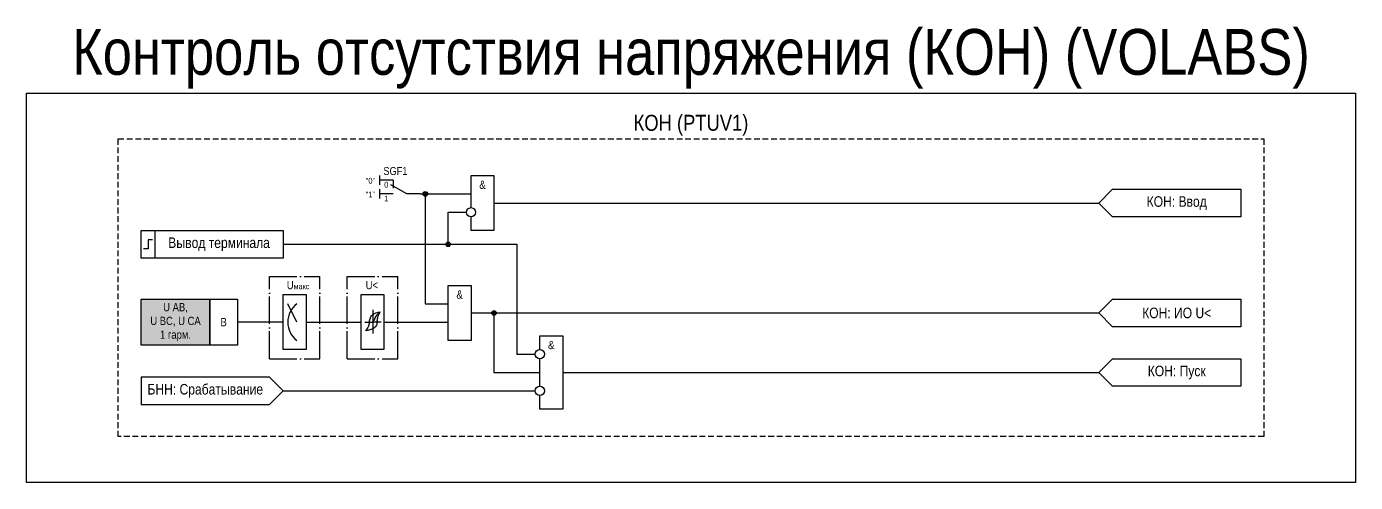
# Model space of a CAD drawing. Header units: millimetres. Extents: x -1463 to 443, y 0 to 109.
# Drawn here: x -631 to -341, y 2 to 101.5 of the extents above; entities that cross this region are included whole.
import ezdxf
from ezdxf.enums import TextEntityAlignment as Align

# ---------------------------------------------------------------- set-up
doc = ezdxf.new("R2010")
doc.units = ezdxf.units.MM
doc.linetypes.add('ACAD_ISO04W100', pattern=[30, 24, -3, 0, -3])
doc.linetypes.add('штриховая2', pattern=[0.375, 0.25, -0.125])
doc.layers.add('Основная', color=7, linetype='Continuous')
doc.styles.add('1.8_Gost_RD', font='ARIALN.TTF', dxfattribs={"height": 1.8})
doc.styles.add('2.5_Gost_RD', font='ARIALN.TTF', dxfattribs={"height": 2.5})
doc.styles.add('3.5_Gost_RD', font='ARIALN.TTF', dxfattribs={"height": 3.5})
doc.styles.add('Вывод', font='ARIALN.TTF', dxfattribs={"height": 2.5})
doc.styles.add('Компонент', font='ARIALN.TTF', dxfattribs={"height": 3.5})

# ---------------------------------------------------------------- blocks, each defined once
blk = doc.blocks.new('*U71')
at = {"layer": 'Основная', "linetype": 'ACAD_ISO04W100', "ltscale": 0.25}
for p, q in [((0, 0), (11, 0)), ((0, -18), (0, 0)), ((11, -18), (11, 0)), ((0, -18), (11, -18))]:
    blk.add_line(p, q, dxfattribs=at)
at = {"layer": 'Основная', "style": 'Компонент'}
blk.add_attdef('ОУ', text='', height=3.5, dxfattribs=at).set_placement((11, 0), align=Align.MIDDLE_CENTER)
blk = doc.blocks.new('*U83')
at = {"layer": 'Основная', "linetype": 'ACAD_ISO04W100', "ltscale": 0.25}
for p, q in [((0, 0), (11, 0)), ((0, -18), (0, 0)), ((11, -18), (11, 0)), ((0, -18), (11, -18))]:
    blk.add_line(p, q, dxfattribs=at)
at = {"layer": 'Основная', "style": 'Компонент'}
blk.add_attdef('ОУ', text='', height=3.5, dxfattribs=at).set_placement((11, 0), align=Align.MIDDLE_CENTER)
blk = doc.blocks.new('*U80')
at = {"layer": 'Основная', "ltscale": 0.35}
blk.add_line((6, 6), (6, 2.5), dxfattribs=at)
at = {"layer": 'Основная', "color": 0}
blk.add_line((0, 0), (7, 4), dxfattribs=at)
blk = doc.blocks.new('*U92')
at = {"layer": 'Основная', "color": 0}
for p, q in [((-3, 6), (-9, 6)), ((-3, 0), (-9, 0)), ((9, 0), (3, 0))]:
    blk.add_line(p, q, dxfattribs=at)
at = {"layer": 'Основная', "ltscale": 0.25, "xscale": -1}
blk.add_blockref('*U80', (3, 0), dxfattribs=at)
at = {"layer": 'Основная'}
for tag, height, style, p in [('ОУ', 3.5, 'Компонент', (-2, 10)), ('В1', 2.5, 'Вывод', (-13, 6)), ('В2', 2.5, 'Вывод', (-6, 4)), ('В3', 2.5, 'Вывод', (-6, -2))]:
    blk.add_attdef(tag, text='', height=height, dxfattribs=dict(at, style=style)).set_placement(p, align=Align.MIDDLE_CENTER)
blk = doc.blocks.new('Точка')
at = {"ltscale": 100}
h = blk.add_hatch(color=256, dxfattribs=at)
h.dxf.hatch_style = 1
edge = h.paths.add_edge_path()
edge.add_arc((0, 0), 0.5, 0, 360)
blk.add_circle((0, 0), 0.5, dxfattribs=at)

msp = doc.modelspace()

# ---------------------------------------------------------------- hatches: boundary and pattern name
at = {"ltscale": 100, "true_color": 0xf7941d}
h = msp.add_hatch(color=30, dxfattribs=at)
h.dxf.hatch_style = 1
h.paths.add_polyline_path([(-606, 42), (-591, 42), (-591, 32), (-606, 32)])

# ---------------------------------------------------------------- linework, layer by layer
at = {"ltscale": 100}
for points in [[(-631, 87), (-341, 87), (-341, 2), (-631, 2)], [(-606, 42), (-591, 42), (-591, 32), (-606, 32)], [(-591, 42), (-585, 42), (-585, 32), (-591, 32)]]:
    msp.add_lwpolyline(points, close=True, dxfattribs=at)
at = {"linetype": 'штриховая2', "ltscale": 5}
msp.add_lwpolyline([(-611, 77), (-361, 77), (-361, 12), (-611, 12)], close=True, dxfattribs=at)
at = {"layer": 'Основная', "ltscale": 100}
for p, q in [((-554, 69), (-554, 67)), ((-554, 66), (-554, 64)), ((-575, 41.5), (-575, 43)), ((-575, 43), (-570, 43)), ((-575, 34), (-575, 42)), ((-570, 43), (-570, 37)), ((-558, 41.5), (-558, 43)), ((-558, 43), (-553, 43)), ((-558, 34), (-558, 42)), ((-553, 43), (-553, 37)), ((-575, 37), (-585, 37)), ((-570, 37), (-570, 31)), ((-553, 37), (-539, 37)), ((-553, 37), (-553, 31)), ((-575, 31), (-575, 34)), ((-558, 31), (-558, 34)), ((-570, 31), (-575, 31)), ((-553, 31), (-558, 31)), ((-575, 22), (-520, 22))]:
    msp.add_line(p, q, dxfattribs=at)
at = {"layer": 'Основная', "color": 7, "ltscale": 100}
for p, q in [((-572, 37), (-574, 41)), ((-570, 37), (-558, 37)), ((-557.21, 37), (-555.4, 37)), ((-553.58, 37), (-555.4, 37))]:
    msp.add_line(p, q, dxfattribs=at)
at = {"layer": 'Основная'}
msp.add_line((-555.4, 39.72), (-555.4, 34.52), dxfattribs=at)
at = {"layer": 'Основная', "ltscale": 100}
for points in [[(-534, 62), (-534, 69), (-529, 69), (-529, 57), (-534, 57), (-534, 60)], [(-545, 65), (-534, 65)], [(-545, 65), (-544, 65), (-544, 41), (-539, 41), (-539, 41), (-539, 41)], [(-544, 65), (-544, 65), (-544, 41), (-544, 41), (-544, 41), (-539, 41)], [(-575, 54), (-539, 54), (-539, 61), (-535, 61)], [(-529, 63), (-397, 63)], [(-575, 54), (-524, 54)], [(-539, 54), (-524, 54), (-524, 30), (-524, 30)], [(-397, 39), (-394, 42), (-366, 42), (-366, 36), (-394, 36), (-397, 39)], [(-534, 39), (-534, 39), (-534, 39), (-397, 39)], [(-529, 39), (-529, 39), (-529, 26), (-529, 26), (-529, 26), (-524, 26)], [(-519, 31), (-519, 34), (-514, 34), (-514, 18), (-519, 18), (-519, 21)], [(-524, 30), (-520, 30)], [(-519, 23), (-519, 29)], [(-397, 26), (-394, 29), (-366, 29), (-366, 23), (-394, 23), (-397, 26)], [(-575, 22), (-578, 25), (-606, 25), (-606, 19), (-578, 19), (-575, 22)], [(-529, 26), (-519, 26)], [(-514, 26), (-397, 26)], [(-524, 22), (-520, 22)]]:
    msp.add_lwpolyline(points, dxfattribs=at)
for points in [[(-366, 66), (-366, 60), (-394, 60), (-397, 63), (-394, 66)], [(-606, 57), (-603, 57), (-603, 51), (-606, 51)], [(-606, 57), (-575, 57), (-575, 51), (-606, 51)], [(-539, 45), (-534, 45), (-534, 33), (-539, 33)]]:
    msp.add_lwpolyline(points, close=True, dxfattribs=at)
at = {"layer": 'Основная', "lineweight": 30, "ltscale": 100}
msp.add_lwpolyline([(-603.5, 55), (-604.5, 55), (-604.5, 53), (-605.5, 53)], dxfattribs=at)
at = {"layer": 'Основная'}
msp.add_circle((-534, 61), 1, dxfattribs=at)
at = {"layer": 'Основная', "ltscale": 100}
for centre in [(-519, 30), (-519, 22)]:
    msp.add_circle(centre, 1, dxfattribs=at)
at = {"layer": 'Основная', "color": 7, "ltscale": 100}
msp.add_arc((-569, 37), 5, 126.8699, 233.1301, dxfattribs=at)
at = {"layer": 'Основная'}
for points in [[(-556.2, 36.92), (-556.05, 37.71), (-555.56, 38.54), (-553.8, 39.26)], [(-555.4, 37), (-555, 37.72), (-554.53, 38.6), (-553.8, 39.26)], [(-554.52, 36.92), (-554.4, 37.71), (-554.19, 38.54), (-553.8, 39.26)], [(-556.2, 36.92), (-556.4, 36.13), (-557, 35.12)], [(-554.52, 36.92), (-554.75, 36.13), (-555.24, 35.67), (-557, 35.12)]]:
    msp.add_spline(points, degree=3, dxfattribs=at)

# ---------------------------------------------------------------- block references
at = {"layer": 'Основная', "ltscale": 0.25}
ref = msp.add_blockref('*U92', (-549.5, 65), dxfattribs=dict(at, xscale=0.5, yscale=0.5, zscale=0.5))
ref.add_attrib('ОУ', 'SGF1', dxfattribs={"height": 1.75, "style": 'Компонент'}).set_placement((-550.5, 70), align=Align.MIDDLE_CENTER)
ref.add_attrib('В2', '0', dxfattribs={"height": 1.25, "style": 'Вывод'}).set_placement((-552.5, 67), align=Align.MIDDLE_CENTER)
ref.add_attrib('В3', '1', dxfattribs={"height": 1.25, "style": 'Вывод'}).set_placement((-552.5, 64), align=Align.MIDDLE_CENTER)
at = {"layer": 'Основная', "ltscale": 100}
for p in [(-544, 65), (-539, 54), (-529, 39)]:
    msp.add_blockref('Точка', p, dxfattribs=at)
at = {"layer": 'Основная', "ltscale": 0.25}
for name, p in [('*U83', (-578, 47)), ('*U71', (-561, 47))]:
    msp.add_blockref(name, p, dxfattribs=at)

# ---------------------------------------------------------------- texts
at = {"ltscale": 100, "attachment_point": 5}
for s, insert, char_height, width, style in [('{\\C3;Контроль отсутствия напряжения (КОН) (VOLABS)}', (-486, 94.5), 10, 290, '3.5_Gost_RD'), ('U AB,\\PU BC, U CA\\P1 гарм.', (-598.5, 37), 1.8, 15, '1.8_Gost_RD'), ('В ', (-588, 37), 1.8, 6, '1.8_Gost_RD')]:
    msp.add_mtext(s, dxfattribs=dict(at, insert=insert, char_height=char_height, width=width, style=style))
at = {"color": 30, "ltscale": 100, "insert": (-486, 80), "char_height": 3.5, "width": 250, "attachment_point": 5, "style": '3.5_Gost_RD'}
msp.add_mtext('КОН (РTUV1)', dxfattribs=at)
at = {"layer": 'Основная', "ltscale": 100, "char_height": 1.25, "attachment_point": 1, "style": '3.5_Gost_RD'}
for s, insert in [('"0"', (-557, 68.5)), ('"1"', (-557, 65.5))]:
    msp.add_mtext_dynamic_manual_height_columns(s, width=2, gutter_width=17.5, heights=[0], dxfattribs=dict(at, insert=insert))
at = {"layer": 'Основная', "ltscale": 100, "attachment_point": 5, "style": '2.5_Gost_RD'}
for s, insert, char_height, width in [('&', (-531.5, 67), 1.8, 5), ('КОН: Ввод', (-380, 63), 2.3, 28), ('&', (-536.5, 43), 1.8, 5), ('&', (-516.5, 32), 1.8, 5), ('БНН: Срабатывание', (-592, 22), 2.3, 28)]:
    msp.add_mtext(s, dxfattribs=dict(at, insert=insert, char_height=char_height, width=width))
at = {"layer": 'Основная', "color": 0, "ltscale": 100, "char_height": 2.3, "width": 28, "attachment_point": 5, "style": '2.5_Gost_RD'}
for s, insert in [('{\\C256;Вывод терминала}', (-589, 54)), ('{\\C256;КОН: ИО U<}', (-380, 39)), ('{\\C256;КОН: Пуск}', (-380, 26))]:
    msp.add_mtext(s, dxfattribs=dict(at, insert=insert))
at = {"layer": 'Основная', "color": 7, "ltscale": 100, "char_height": 1.8, "attachment_point": 1, "style": '1.8_Gost_RD'}
for s, width, insert in [('\\pi2.78586;U{\\H0.66667x;макс}', 11, (-577, 46)), ('U<', 4, (-557, 46))]:
    msp.add_mtext_dynamic_manual_height_columns(s, width=width, gutter_width=17.5, heights=[0], dxfattribs=dict(at, insert=insert))

doc.saveas('drawing.dxf')
